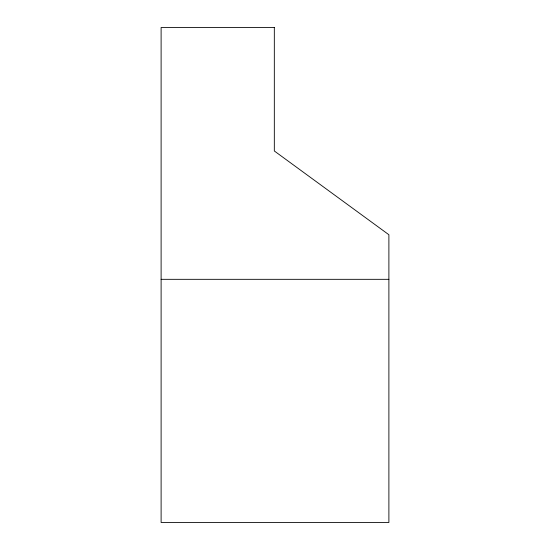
<?xml version="1.0" encoding="UTF-8"?>
<svg xmlns="http://www.w3.org/2000/svg" width="550" height="550" viewBox="0 0 550 550"><rect width="100%" height="100%" fill="white"/><g stroke="black" fill="none" stroke-linecap="round" stroke-linejoin="round"><path stroke-width="0.82" d="M161.109 279.324L388.891 279.324M274.326 27.5L161.109 27.5L161.109 522.5L388.891 522.5L388.891 234.74L274.326 150.982L274.326 27.5"/></g></svg>
